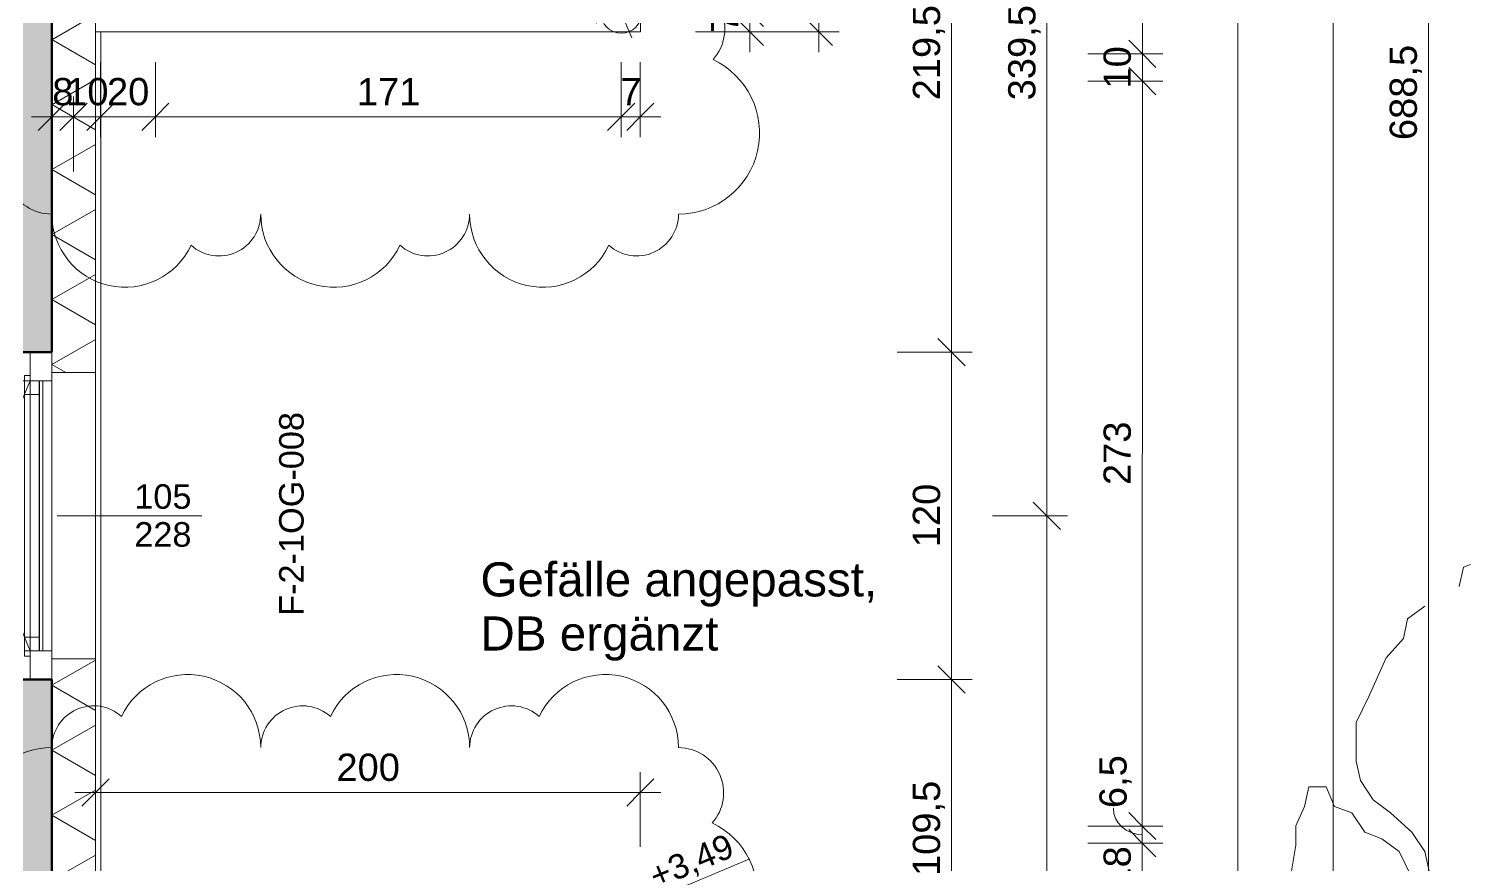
# Model space of a CAD drawing. Header units: metres. Extents: x -67.4 to -27.2, y 43.9 to 89.6.
# Drawn here: x -37.59 to -32.26, y 69.51 to 72.58 of the extents above; entities that cross this region are included whole.
import ezdxf

# ---------------------------------------------------------------- set-up
doc = ezdxf.new("R2010")
doc.units = ezdxf.units.M
doc.linetypes.add('Verdeckt', pattern=[0.003, 0.002, -0.001])
doc.linetypes.add('Verdeckt Oben', pattern=[0.00225, 0.0015, -0.00075])
for name, color, linetype, lineweight in [('A-GLAZ', 151, 'Continuous', 18), ('A-GLAZ-IDEN_', 152, 'Continuous', 9), ('A_Baeume', 92, 'Continuous', 13), ('A_Bemassung-50_', 4, 'Continuous', 9), ('A_Bemassung_', 4, 'Continuous', 9), ('A_Decken', 8, 'Continuous', 13), ('A_Fenster', 7, 'Continuous', 13), ('A_Gelaender', 7, 'Continuous', 13), ('A_Waende', 7, 'Continuous', 13), ('G-ANNO-DIMS_', 111, 'Continuous', 9), ('G-ANNO-REVC-IDEN_', 71, 'Continuous', 9), ('G-ANNO-REVC_', 71, 'Continuous', 9)]:
    doc.layers.add(name, color=color, linetype=linetype, lineweight=lineweight)
doc.styles.add('Arial_2', font='arial.ttf', dxfattribs={"height": 0.09})
doc.styles.add('Arial_3', font='arial.ttf', dxfattribs={"height": 0.125})
doc.styles.add('Arial_5', font='arial.ttf', dxfattribs={"height": 0.1})
doc.dimstyles.new('WGA-Bemaßung', dxfattribs={"dimscale": 0.3048, "dimtxt": 0.102026, "dimasz": 0.328084, "dimexe": 0.246063, "dimexo": 0.0625, "dimgap": 0.04101, "dimtad": 1, "dimdec": 1, "dimlfac": 100, "dimrnd": 0.5, "dimdsep": 46, "dimtxsty": 'Arial_5', "dimblk1": 'OBLIQUE', "dimblk2": 'OBLIQUE', "dimsah": 1, "dimcen": 0.09, "dimdle": 0.246063, "dimazin": 2, "dimtfac": 1, "dimtdec": 4, "dimtix": 1, "dimtmove": 0, "dimatfit": 3, "dimfxl": 0.656168, "dimfxlon": 1, "dimtvp": 1, "dimtolj": 1, "dimtzin": 0, "dimarcsym": 2})
doc.dimstyles.new('WGA-Bemaßung_3', dxfattribs={"dimscale": 0.3048, "dimtxt": 0.102026, "dimasz": 0.328084, "dimexe": 0.246063, "dimexo": 0.0625, "dimgap": 0.04101, "dimtad": 1, "dimdec": 1, "dimlfac": 100, "dimrnd": 0.5, "dimdsep": 46, "dimtxsty": 'Arial_5', "dimblk1": 'OBLIQUE', "dimblk2": 'OBLIQUE', "dimsah": 1, "dimcen": 0.09, "dimdle": 0.246063, "dimazin": 2, "dimtfac": 1, "dimtdec": 4, "dimtix": 1, "dimtmove": 1, "dimatfit": 3, "dimfxl": 0.656168, "dimfxlon": 1, "dimtvp": 1, "dimtolj": 1, "dimtzin": 0, "dimarcsym": 2})
doc.dimstyles.new('WGA-Bemaßung_4', dxfattribs={"dimscale": 0.3048, "dimtxt": 0.102026, "dimasz": 0.328084, "dimexe": 0.246063, "dimexo": 0.0625, "dimgap": 0.04101, "dimtad": 1, "dimdec": 1, "dimlfac": 100, "dimrnd": 0.5, "dimdsep": 46, "dimtxsty": 'Arial_5', "dimblk1": 'OBLIQUE', "dimblk2": 'OBLIQUE', "dimsah": 1, "dimcen": 0.09, "dimdle": 0.246063, "dimazin": 2, "dimtfac": 1, "dimtdec": 4, "dimtix": 1, "dimtmove": 0, "dimatfit": 3, "dimfxl": 0.656168, "dimfxlon": 1, "dimtvp": 1, "dimtolj": 1, "dimtzin": 0, "dimarcsym": 2})
doc.dimstyles.new('WGA-Bemaßung_5', dxfattribs={"dimscale": 0.3048, "dimtxt": 0.102026, "dimasz": 0.328084, "dimexe": 0.246063, "dimexo": 0.0625, "dimgap": 0.04101, "dimtad": 1, "dimdec": 1, "dimlfac": 100, "dimrnd": 0.5, "dimdsep": 46, "dimtxsty": 'Arial_5', "dimblk1": 'OBLIQUE', "dimblk2": 'OBLIQUE', "dimsah": 1, "dimcen": 0.09, "dimdle": 0.246063, "dimazin": 2, "dimtfac": 1, "dimtdec": 4, "dimtix": 1, "dimtmove": 0, "dimatfit": 3, "dimfxl": 0.656168, "dimfxlon": 1, "dimtvp": 1, "dimtolj": 1, "dimtzin": 0, "dimarcsym": 2})

# ---------------------------------------------------------------- blocks, each defined once
blk = doc.blocks.new('Typ des oberen Holms - Oberer Geländerholm_Innen_-3902973-263_PP_01OG_BT2')
at = {"layer": 'A_Gelaender', "lineweight": 5}
for p, q in [((-3.1231, 84.3397), (-4.6899, 80.5833)), ((-4.6899, 80.5833), (-6.5358, 81.3533))]:
    blk.add_line(p, q, dxfattribs=at)
blk = doc.blocks.new('Typ des oberen Holms - Oberer Geländerholm_Innen_-V18-263_PP_01OG_BT2')
at = {"layer": 'A_Gelaender', "lineweight": 5}
for p, q in [((-4.6899, 80.5833), (-3.1231, 84.3397)), ((-6.5358, 81.3533), (-4.6899, 80.5833))]:
    blk.add_line(p, q, dxfattribs=at)
blk = doc.blocks.new('Fens_1tlg_OL - DF_OL_DK_1120x2400-V24-263_PP_01OG_BT2')
at = {"layer": 'A-GLAZ'}
for p, q in [((-0.6, 0.1), (-0.495, 0.1)), ((-0.6, 0.02), (-0.6, 0.1)), ((0.525, 0.1), (-0.525, 0.1)), ((-0.495, 0.1), (-0.495, 0.02)), ((0.495, 0.1), (0.495, 0.02)), ((0.6, 0.1), (0.495, 0.1)), ((0.6, 0.02), (0.6, 0.1)), ((-0.6, 0.02), (-0.515, 0.02)), ((-0.495, 0.02), (-0.6, 0.02)), ((-0.515, 0.02), (-0.495, 0.02)), ((-0.495, 0.02), (-0.445, 0.02)), ((-0.445, 0.02), (0.445, 0.02)), ((0.445, 0.02), (0.495, 0.02)), ((0.495, 0.02), (0.515, 0.02)), ((0.495, 0.02), (0.6, 0.02)), ((0.515, 0.02), (0.6, 0.02))]:
    blk.add_line(p, q, dxfattribs=at)
at = {"layer": 'A_Fenster', "linetype": 'Verdeckt Oben', "lineweight": 5}
for p, q in [((-0.525, 0.26), (0.525, 0.26)), ((-0.525, 0.1), (0.525, 0.1)), ((-0.6, -0.1), (0.6, -0.1)), ((-0.6, -0.1), (0.6, -0.1))]:
    blk.add_line(p, q, dxfattribs=at)
at = {"layer": 'A_Fenster'}
for p, q in [((-0.5253, 0.1), (-0.6, 0.1)), ((-0.495, 0.055), (-0.495, 0.067)), ((-0.495, 0.067), (0.495, 0.067)), ((-0.495, 0.067), (0.495, 0.067)), ((-0.495, 0.055), (-0.495, 0.067)), ((-0.495, 0.02), (-0.495, 0.055)), ((-0.445, 0.055), (-0.495, 0.055)), ((0.495, 0.055), (-0.495, 0.055)), ((-0.495, 0.055), (-0.495, 0.02)), ((-0.495, 0.053), (-0.495, 0.055)), ((-0.495, 0.053), (-0.495, 0.055)), ((0.445, 0.055), (-0.445, 0.055)), ((-0.445, 0.055), (-0.445, 0)), ((0.445, 0.055), (-0.445, 0.055)), ((-0.445, 0.055), (0.445, 0.055)), ((-0.445, 0), (-0.445, 0.055)), ((0.495, 0.055), (0.445, 0.055)), ((0.445, 0.055), (0.445, 0)), ((0.445, 0.055), (0.445, 0)), ((0.495, 0.067), (0.495, 0.055)), ((0.495, 0.067), (0.495, 0.055)), ((0.495, 0.02), (0.495, 0.055)), ((0.495, 0.02), (0.495, 0.055)), ((0.495, 0.055), (0.495, 0.053)), ((0.495, 0.055), (0.495, 0.053)), ((-0.6, 0.02), (-0.515, 0.02)), ((-0.515, 0.02), (-0.495, 0.02)), ((-0.495, 0.02), (-0.515, 0.02)), ((-0.515, 0.02), (0.515, 0.02)), ((-0.515, 0), (-0.515, 0.02)), ((-0.515, 0.02), (-0.515, 0)), ((-0.445, 0.053), (-0.495, 0.053)), ((-0.445, 0.053), (-0.495, 0.053)), ((-0.495, 0.02), (-0.4455, 0)), ((-0.495, 0.02), (-0.445, 0.02)), ((-0.495, 0.02), (0.495, 0.02)), ((-0.445, 0.02), (-0.495, 0.02)), ((-0.495, 0.02), (-0.445, 0.02)), ((0.445, 0.053), (-0.445, 0.053)), ((0.445, 0.053), (-0.445, 0.053)), ((-0.445, 0.02), (0.445, 0.02)), ((0.445, 0.02), (-0.445, 0.02)), ((-0.445, 0.02), (0.445, 0.02)), ((0.495, 0.053), (0.445, 0.053)), ((0.495, 0.053), (0.445, 0.053)), ((0.445, 0.02), (0.495, 0.02)), ((0.495, 0.02), (0.445, 0.02)), ((0.445, 0.02), (0.495, 0.02)), ((0.495, 0.02), (0.515, 0.02)), ((0.515, 0.02), (0.495, 0.02)), ((0.515, 0.02), (0.6, 0.02)), ((0.515, 0), (0.515, 0.02)), ((0.515, 0), (0.515, 0.02)), ((0.515, 0), (-0.515, 0)), ((-0.515, 0), (-0.445, 0)), ((-0.4455, 0), (0, -0.18)), ((0.445, 0), (-0.445, 0)), ((0.445, 0), (-0.445, 0)), ((-0.445, 0), (0.445, 0)), ((0.445, 0), (0.515, 0))]:
    blk.add_line(p, q, dxfattribs=at)
at = {"layer": 'A_Fenster', "linetype": 'Verdeckt', "lineweight": 5}
for p, q in [((-0.495, 0.02), (-0.495, 0)), ((0.4455, 0), (0.495, 0.02)), ((-0.495, 0), (-0.495, -0.7762)), ((0, -0.18), (0.4455, 0)), ((-0.495, -0.7762), (-0.495, -0.97))]:
    blk.add_line(p, q, dxfattribs=at)
for start, end in [(358.8397, 0), (306.362, 358.8397), (270, 306.362)]:
    blk.add_arc((-0.495, 0.02), 0.99, start, end, dxfattribs=at)
blk = doc.blocks.new('Bepf_Baum - Rotahorn - 9 Meter-1598783-263_PP_01OG_BT2')
at = {"layer": 'A_Baeume'}
for p, q in [((-1.8942, 1.7331), (-1.8785, 1.8042)), ((-1.8785, 1.8042), (-1.853, 1.8138)), ((-2.0835, 1.6146), (-2.0204, 1.662)), ((-2.0993, 1.5435), (-2.0835, 1.6146)), ((-2.1624, 1.4724), (-2.0993, 1.5435)), ((-2.2255, 1.3302), (-2.1624, 1.4724)), ((-2.2728, 1.2354), (-2.2255, 1.3302)), ((-2.2728, 1.0932), (-2.2728, 1.2354)), ((-2.257, 1.0221), (-2.2728, 1.0932)), ((-2.2097, 0.951), (-2.257, 1.0221)), ((-2.462, 0.9273), (-2.4463, 0.9984)), ((-2.4463, 0.9984), (-2.3832, 0.9984)), ((-2.3832, 0.9984), (-2.3516, 0.9273)), ((-2.4936, 0.8562), (-2.462, 0.9273)), ((-2.3516, 0.9273), (-2.2885, 0.9036)), ((-2.1466, 0.9036), (-2.2097, 0.951)), ((-2.4936, 0.7851), (-2.4936, 0.8562)), ((-2.2885, 0.9036), (-2.2412, 0.8325)), ((-2.0677, 0.8325), (-2.1466, 0.9036)), ((-2.2412, 0.8325), (-2.1781, 0.8088)), ((-2.1781, 0.8088), (-2.1151, 0.7614)), ((-2.0204, 0.7614), (-2.0677, 0.8325)), ((-2.5094, 0.6903), (-2.4936, 0.7851)), ((-2.1151, 0.7614), (-2.0677, 0.6666)), ((-2.0046, 0.6903), (-2.0204, 0.7614))]:
    blk.add_line(p, q, dxfattribs=at)
blk = doc.blocks.new('BS_Fens_PP_Kämpfer - rechts-10147861-263_PP_01OG_BT2')
at = {"layer": 'A-GLAZ-IDEN_'}
blk.add_line((0, 0.00012), (0, -0.01051), dxfattribs=at)
blk = doc.blocks.new('DIMBLOCK17-263_PP_01OG_BT2')
at = {"layer": 'A_Bemassung-50_', "lineweight": 35, "transparency": 16777216}
for p, q in [((-32.4556, 75.786), (-32.5056, 75.836)), ((-32.4556, 75.786), (-32.4056, 75.736)), ((-32.4558, 68.9034), (-32.5058, 68.9534)), ((-32.4558, 68.9034), (-32.4058, 68.8534))]:
    blk.add_line(p, q, dxfattribs=at)
at = {"layer": 'A_Bemassung-50_', "transparency": 16777216}
for p, q in [((-32.4556, 75.786), (-32.5306, 75.786)), ((-32.4556, 75.786), (-32.4558, 68.9034)), ((-32.4556, 75.786), (-32.2556, 75.786)), ((-32.4558, 68.9034), (-32.5308, 68.9034)), ((-32.4558, 68.9034), (-32.2558, 68.9034))]:
    blk.add_line(p, q, dxfattribs=at)
at = {"layer": 'A_Bemassung-50_', "color": 0, "transparency": 16777216, "insert": (-32.598, 72.1713), "char_height": 0.1, "width": 0.416266, "attachment_point": 1, "rotation": 90, "line_spacing_factor": 0.941778, "style": 'Arial_5'}
blk.add_mtext('688,5', dxfattribs=at)
blk = doc.blocks.new('_Oblique')
at = {"color": 0, "linetype": 'ByBlock', "lineweight": -2}
blk.add_line((-0.5, -0.5), (0.5, 0.5), dxfattribs=at)
blk = doc.blocks.new('DIMBLOCK23-263_PP_01OG_BT2')
at = {"layer": 'A_Bemassung-50_', "transparency": 16777216}
for p, q in [((-32.8054, 83.3143), (-32.8064, 48.4989)), ((-32.8054, 83.2393), (-33.0054, 83.2393)), ((-32.8054, 83.2393), (-32.7304, 83.2392)), ((-32.8064, 48.5739), (-33.0064, 48.5739)), ((-32.8064, 48.5739), (-32.7314, 48.5739))]:
    blk.add_line(p, q, dxfattribs=at)
at = {"layer": 'A_Bemassung-50_', "lineweight": 35, "transparency": 16777216}
for p, q in [((-32.8054, 83.2393), (-32.8554, 83.2893)), ((-32.8054, 83.2393), (-32.7554, 83.1893)), ((-32.8064, 48.5739), (-32.8564, 48.6239)), ((-32.8064, 48.5739), (-32.7564, 48.5239))]:
    blk.add_line(p, q, dxfattribs=at)
at = {"layer": 'A_Bemassung-50_', "color": 0, "transparency": 16777216, "insert": (-32.9482, 65.6947), "char_height": 0.1, "width": 0.50856, "attachment_point": 1, "rotation": 90, "line_spacing_factor": 0.941778, "style": 'Arial_5'}
blk.add_mtext('3466,5', dxfattribs=at)
blk = doc.blocks.new('DIMBLOCK25-263_PP_01OG_BT2')
at = {"layer": 'A_Bemassung-50_', "transparency": 16777216}
for p, q in [((-33.1555, 78.6562), (-33.3555, 78.6562)), ((-33.1555, 78.6562), (-33.1562, 55.4683)), ((-33.1555, 78.6562), (-33.0805, 78.6562)), ((-33.1562, 55.4683), (-33.3562, 55.4683)), ((-33.1562, 55.4683), (-33.0812, 55.4683))]:
    blk.add_line(p, q, dxfattribs=at)
at = {"layer": 'A_Bemassung-50_', "lineweight": 35, "transparency": 16777216}
for p, q in [((-33.1555, 78.6562), (-33.2055, 78.7062)), ((-33.1555, 78.6562), (-33.1055, 78.6062)), ((-33.1562, 55.4683), (-33.2062, 55.5183)), ((-33.1562, 55.4683), (-33.1062, 55.4183))]:
    blk.add_line(p, q, dxfattribs=at)
at = {"layer": 'A_Bemassung-50_', "color": 0, "transparency": 16777216, "insert": (-33.2982, 66.9084), "char_height": 0.1, "width": 0.369177, "attachment_point": 1, "rotation": 90, "line_spacing_factor": 0.941778, "style": 'Arial_5'}
blk.add_mtext('2319', dxfattribs=at)
blk = doc.blocks.new('DIMBLOCK47-263_PP_01OG_BT2')
at = {"layer": 'A_Bemassung-50_', "lineweight": 35, "transparency": 16777216}
for p, q in [((-33.8558, 70.7936), (-33.9058, 70.8436)), ((-33.8558, 70.7936), (-33.8058, 70.7436)), ((-33.856, 63.911), (-33.906, 63.961)), ((-33.856, 63.911), (-33.806, 63.861))]:
    blk.add_line(p, q, dxfattribs=at)
at = {"layer": 'A_Bemassung-50_', "transparency": 16777216}
for p, q in [((-33.8558, 70.7936), (-34.0558, 70.7936)), ((-33.856, 63.911), (-33.8558, 70.7936)), ((-33.8558, 70.7936), (-33.7808, 70.7936)), ((-33.856, 63.911), (-34.056, 63.911)), ((-33.856, 63.911), (-33.781, 63.911))]:
    blk.add_line(p, q, dxfattribs=at)
at = {"layer": 'A_Bemassung-50_', "color": 0, "transparency": 16777216, "insert": (-33.9982, 67.1788), "char_height": 0.1, "width": 0.416266, "attachment_point": 1, "rotation": 90, "line_spacing_factor": 0.941778, "style": 'Arial_5'}
blk.add_mtext('688,5', dxfattribs=at)
blk = doc.blocks.new('DIMBLOCK48-263_PP_01OG_BT2')
at = {"layer": 'A_Bemassung-50_', "lineweight": 35, "transparency": 16777216}
for p, q in [((-33.8557, 74.1873), (-33.9057, 74.2373)), ((-33.8557, 74.1873), (-33.8057, 74.1373)), ((-33.8558, 70.7936), (-33.9058, 70.8436)), ((-33.8558, 70.7936), (-33.8058, 70.7436))]:
    blk.add_line(p, q, dxfattribs=at)
at = {"layer": 'A_Bemassung-50_', "transparency": 16777216}
for p, q in [((-33.8557, 74.1873), (-34.0557, 74.1873)), ((-33.8558, 70.7936), (-33.8557, 74.1873)), ((-33.8557, 74.1873), (-33.7807, 74.1873)), ((-33.8558, 70.7936), (-34.0558, 70.7936)), ((-33.8558, 70.7936), (-33.7808, 70.7936))]:
    blk.add_line(p, q, dxfattribs=at)
at = {"layer": 'A_Bemassung-50_', "color": 0, "transparency": 16777216, "insert": (-33.998, 72.317), "char_height": 0.1, "width": 0.416266, "attachment_point": 1, "rotation": 90, "line_spacing_factor": 0.941778, "style": 'Arial_5'}
blk.add_mtext('339,5', dxfattribs=at)
blk = doc.blocks.new('DIMBLOCK94-263_PP_01OG_BT2')
at = {"layer": 'A_Bemassung-50_', "transparency": 16777216}
for p, q in [((-37.3483, 69.7792), (-37.3483, 69.8542)), ((-35.3483, 69.7791), (-35.3483, 69.8541)), ((-35.2733, 69.7791), (-37.4233, 69.7792)), ((-37.3483, 69.7792), (-37.3483, 69.5792)), ((-35.3483, 69.7791), (-35.3483, 69.5791))]:
    blk.add_line(p, q, dxfattribs=at)
at = {"layer": 'A_Bemassung-50_', "lineweight": 35, "transparency": 16777216}
for p, q in [((-37.3483, 69.7792), (-37.2983, 69.8292)), ((-35.3483, 69.7791), (-35.2983, 69.8291)), ((-37.3483, 69.7792), (-37.3983, 69.7292)), ((-35.3483, 69.7791), (-35.3983, 69.7291))]:
    blk.add_line(p, q, dxfattribs=at)
at = {"layer": 'A_Bemassung-50_', "color": 0, "transparency": 16777216, "insert": (-36.4637, 69.9215), "char_height": 0.1, "width": 0.276883, "attachment_point": 1, "rotation": 359.9983, "line_spacing_factor": 0.941778, "style": 'Arial_5'}
blk.add_mtext('200', dxfattribs=at)
blk = doc.blocks.new('DIMBLOCK96-263_PP_01OG_BT2')
at = {"layer": 'A_Bemassung-50_', "lineweight": 35, "transparency": 16777216}
for p, q in [((-34.6928, 76.6384), (-34.7428, 76.6884)), ((-34.6928, 76.6384), (-34.6428, 76.5884)), ((-34.6929, 72.5684), (-34.7429, 72.6184)), ((-34.6929, 72.5684), (-34.6429, 72.5184))]:
    blk.add_line(p, q, dxfattribs=at)
at = {"layer": 'A_Bemassung-50_', "transparency": 16777216}
for p, q in [((-34.6929, 72.4934), (-34.6928, 76.7134)), ((-34.6928, 76.6384), (-34.8928, 76.6384)), ((-34.6928, 76.6384), (-34.6178, 76.6384)), ((-34.6929, 72.5684), (-34.8929, 72.5684)), ((-34.6929, 72.5684), (-34.6179, 72.5684))]:
    blk.add_line(p, q, dxfattribs=at)
at = {"layer": 'A_Bemassung-50_', "color": 0, "transparency": 16777216, "insert": (-34.8352, 74.488), "char_height": 0.1, "width": 0.276883, "attachment_point": 1, "rotation": 90, "line_spacing_factor": 0.941778, "style": 'Arial_5'}
blk.add_mtext('407', dxfattribs=at)
blk = doc.blocks.new('DIMBLOCK298-263_PP_01OG_BT2')
at = {"layer": 'A_Bemassung-50_', "lineweight": 35, "transparency": 16777216}
for p, q in [((-33.5058, 69.5936), (-33.5558, 69.6436)), ((-33.5058, 69.5936), (-33.4558, 69.5436)), ((-33.5058, 69.4136), (-33.5558, 69.4636)), ((-33.5058, 69.4136), (-33.4558, 69.3636))]:
    blk.add_line(p, q, dxfattribs=at)
at = {"layer": 'A_Bemassung-50_', "transparency": 16777216}
for p, q in [((-33.5058, 69.5936), (-33.7058, 69.5936)), ((-33.5058, 69.4136), (-33.5058, 69.5936)), ((-33.5058, 69.5936), (-33.4308, 69.5936)), ((-33.5058, 69.4136), (-33.7058, 69.4136)), ((-33.5058, 69.4136), (-33.4308, 69.4136))]:
    blk.add_line(p, q, dxfattribs=at)
at = {"layer": 'A_Bemassung-50_', "color": 0, "transparency": 16777216, "insert": (-33.6481, 69.4266), "char_height": 0.1, "width": 0.184588, "attachment_point": 1, "rotation": 90, "line_spacing_factor": 0.941778, "style": 'Arial_5'}
blk.add_mtext('18', dxfattribs=at)
blk = doc.blocks.new('DIMBLOCK299-263_PP_01OG_BT2')
at = {"layer": 'A_Bemassung-50_', "lineweight": 35, "transparency": 16777216}
for p, q in [((-33.5058, 69.6561), (-33.5558, 69.7061)), ((-33.5058, 69.5936), (-33.5558, 69.6436)), ((-33.5058, 69.6561), (-33.4558, 69.6061)), ((-33.5058, 69.5936), (-33.4558, 69.5436))]:
    blk.add_line(p, q, dxfattribs=at)
at = {"layer": 'A_Bemassung-50_', "transparency": 16777216}
for p, q in [((-33.5058, 69.6561), (-33.7058, 69.6561)), ((-33.5058, 69.5936), (-33.5058, 69.6561)), ((-33.5058, 69.6561), (-33.4308, 69.6561)), ((-33.5058, 69.5936), (-33.7058, 69.5936)), ((-33.5058, 69.5936), (-33.4308, 69.5936))]:
    blk.add_line(p, q, dxfattribs=at)
blk.add_ellipse((-33.5058, 69.7216), major_axis=(-0.1062, 0), ratio=0.912097, start_param=0, end_param=1.570796, dxfattribs=at)
at = {"layer": 'A_Bemassung-50_', "color": 0, "transparency": 16777216, "insert": (-33.6633, 69.7216), "char_height": 0.1, "width": 0.231677, "attachment_point": 1, "rotation": 90, "line_spacing_factor": 0.941778, "style": 'Arial_5'}
blk.add_mtext('6,5', dxfattribs=at)
blk = doc.blocks.new('DIMBLOCK300-263_PP_01OG_BT2')
at = {"layer": 'A_Bemassung-50_', "lineweight": 35, "transparency": 16777216}
for p, q in [((-33.5057, 72.3873), (-33.5557, 72.4373)), ((-33.5057, 72.3873), (-33.4557, 72.3373)), ((-33.5058, 69.6561), (-33.5558, 69.7061)), ((-33.5058, 69.6561), (-33.4558, 69.6061))]:
    blk.add_line(p, q, dxfattribs=at)
at = {"layer": 'A_Bemassung-50_', "transparency": 16777216}
for p, q in [((-33.5057, 72.3873), (-33.7057, 72.3873)), ((-33.5058, 69.6561), (-33.5057, 72.3873)), ((-33.5057, 72.3873), (-33.4307, 72.3873)), ((-33.5058, 69.6561), (-33.7058, 69.6561)), ((-33.5058, 69.6561), (-33.4308, 69.6561))]:
    blk.add_line(p, q, dxfattribs=at)
at = {"layer": 'A_Bemassung-50_', "color": 0, "transparency": 16777216, "insert": (-33.6481, 70.9063), "char_height": 0.1, "width": 0.276883, "attachment_point": 1, "rotation": 90, "line_spacing_factor": 0.941778, "style": 'Arial_5'}
blk.add_mtext('273', dxfattribs=at)
blk = doc.blocks.new('DIMBLOCK301-263_PP_01OG_BT2')
at = {"layer": 'A_Bemassung-50_', "lineweight": 35, "transparency": 16777216}
for p, q in [((-33.5057, 72.4873), (-33.5557, 72.5373)), ((-33.5057, 72.4873), (-33.4557, 72.4373)), ((-33.5057, 72.3873), (-33.5557, 72.4373)), ((-33.5057, 72.3873), (-33.4557, 72.3373))]:
    blk.add_line(p, q, dxfattribs=at)
at = {"layer": 'A_Bemassung-50_', "transparency": 16777216}
for p, q in [((-33.5057, 72.4873), (-33.7057, 72.4873)), ((-33.5057, 72.3873), (-33.5057, 72.4873)), ((-33.5057, 72.4873), (-33.4307, 72.4873)), ((-33.5057, 72.3873), (-33.7057, 72.3873)), ((-33.5057, 72.3873), (-33.4307, 72.3873))]:
    blk.add_line(p, q, dxfattribs=at)
at = {"layer": 'A_Bemassung-50_', "color": 0, "transparency": 16777216, "insert": (-33.648, 72.3604), "char_height": 0.1, "width": 0.184588, "attachment_point": 1, "rotation": 90, "line_spacing_factor": 0.941778, "style": 'Arial_5'}
blk.add_mtext('10', dxfattribs=at)
blk = doc.blocks.new('DIMBLOCK302-263_PP_01OG_BT2')
at = {"layer": 'A_Bemassung-50_', "lineweight": 35, "transparency": 16777216}
for p, q in [((-33.5056, 75.0623), (-33.5556, 75.1123)), ((-33.5056, 75.0623), (-33.4556, 75.0123)), ((-33.5057, 72.4873), (-33.5557, 72.5373)), ((-33.5057, 72.4873), (-33.4557, 72.4373))]:
    blk.add_line(p, q, dxfattribs=at)
at = {"layer": 'A_Bemassung-50_', "transparency": 16777216}
for p, q in [((-33.5056, 75.0623), (-33.7056, 75.0623)), ((-33.5057, 72.4873), (-33.5056, 75.0623)), ((-33.5056, 75.0623), (-33.4306, 75.0623)), ((-33.5057, 72.4873), (-33.7057, 72.4873)), ((-33.5057, 72.4873), (-33.4307, 72.4873))]:
    blk.add_line(p, q, dxfattribs=at)
at = {"layer": 'A_Bemassung-50_', "color": 0, "transparency": 16777216, "insert": (-33.648, 73.6014), "char_height": 0.1, "width": 0.416266, "attachment_point": 1, "rotation": 90, "line_spacing_factor": 0.941778, "style": 'Arial_5'}
blk.add_mtext('257,5', dxfattribs=at)
blk = doc.blocks.new('DIMBLOCK635-263_PP_01OG_BT2')
at = {"layer": 'A_Bemassung-50_', "transparency": 16777216}
for p, q in [((-34.2057, 73.5873), (-34.4057, 73.5873)), ((-34.2057, 73.5873), (-34.2057, 71.3936)), ((-34.2057, 73.5873), (-34.1307, 73.5873)), ((-34.2057, 71.3936), (-34.4057, 71.3936)), ((-34.2057, 71.3936), (-34.1307, 71.3936))]:
    blk.add_line(p, q, dxfattribs=at)
at = {"layer": 'A_Bemassung-50_', "lineweight": 35, "transparency": 16777216}
for p, q in [((-34.2057, 73.5873), (-34.2557, 73.6373)), ((-34.2057, 73.5873), (-34.1557, 73.5373)), ((-34.2057, 71.3936), (-34.2557, 71.4436)), ((-34.2057, 71.3936), (-34.1557, 71.3436))]:
    blk.add_line(p, q, dxfattribs=at)
at = {"layer": 'A_Bemassung-50_', "color": 0, "transparency": 16777216, "insert": (-34.348, 72.317), "char_height": 0.1, "width": 0.416266, "attachment_point": 1, "rotation": 90, "line_spacing_factor": 0.941778, "style": 'Arial_5'}
blk.add_mtext('219,5', dxfattribs=at)
blk = doc.blocks.new('DIMBLOCK636-263_PP_01OG_BT2')
at = {"layer": 'A_Bemassung-50_', "lineweight": 35, "transparency": 16777216}
for p, q in [((-34.2057, 71.3936), (-34.2557, 71.4436)), ((-34.2057, 71.3936), (-34.1557, 71.3436)), ((-34.2058, 70.1936), (-34.2558, 70.2436)), ((-34.2058, 70.1936), (-34.1558, 70.1436))]:
    blk.add_line(p, q, dxfattribs=at)
at = {"layer": 'A_Bemassung-50_', "transparency": 16777216}
for p, q in [((-34.2057, 71.3936), (-34.4057, 71.3936)), ((-34.2057, 71.3936), (-34.2058, 70.1936)), ((-34.2057, 71.3936), (-34.1307, 71.3936)), ((-34.2058, 70.1936), (-34.4058, 70.1936)), ((-34.2058, 70.1936), (-34.1308, 70.1936))]:
    blk.add_line(p, q, dxfattribs=at)
at = {"layer": 'A_Bemassung-50_', "color": 0, "transparency": 16777216, "insert": (-34.3481, 70.6782), "char_height": 0.1, "width": 0.276883, "attachment_point": 1, "rotation": 90, "line_spacing_factor": 0.941778, "style": 'Arial_5'}
blk.add_mtext('120', dxfattribs=at)
blk = doc.blocks.new('DIMBLOCK637-263_PP_01OG_BT2')
at = {"layer": 'A_Bemassung-50_', "lineweight": 35, "transparency": 16777216}
for p, q in [((-34.2058, 70.1936), (-34.2558, 70.2436)), ((-34.2058, 70.1936), (-34.1558, 70.1436)), ((-34.2058, 69.0986), (-34.2558, 69.1486)), ((-34.2058, 69.0986), (-34.1558, 69.0486))]:
    blk.add_line(p, q, dxfattribs=at)
at = {"layer": 'A_Bemassung-50_', "transparency": 16777216}
for p, q in [((-34.2058, 70.1936), (-34.4058, 70.1936)), ((-34.2058, 70.1936), (-34.2058, 69.0986)), ((-34.2058, 70.1936), (-34.1308, 70.1936)), ((-34.2058, 69.0986), (-34.4058, 69.0986)), ((-34.2058, 69.0986), (-34.1308, 69.0986))]:
    blk.add_line(p, q, dxfattribs=at)
at = {"layer": 'A_Bemassung-50_', "color": 0, "transparency": 16777216, "insert": (-34.3481, 69.4726), "char_height": 0.1, "width": 0.416266, "attachment_point": 1, "rotation": 90, "line_spacing_factor": 0.941778, "style": 'Arial_5'}
blk.add_mtext('109,5', dxfattribs=at)
blk = doc.blocks.new('DIMBLOCK717-263_PP_01OG_BT2')
at = {"layer": 'A_Bemassung-50_', "lineweight": 35, "transparency": 16777216}
for p, q in [((-34.946, 72.6384), (-34.996, 72.6884)), ((-34.946, 72.6384), (-34.896, 72.5884)), ((-34.946, 72.5684), (-34.996, 72.6184)), ((-34.946, 72.5684), (-34.896, 72.5184))]:
    blk.add_line(p, q, dxfattribs=at)
at = {"layer": 'A_Bemassung-50_', "transparency": 16777216}
for p, q in [((-34.946, 72.6384), (-35.146, 72.6384)), ((-34.946, 72.4934), (-34.946, 72.6384)), ((-34.946, 72.6384), (-34.871, 72.6384)), ((-34.946, 72.5684), (-35.146, 72.5684)), ((-34.946, 72.5684), (-34.871, 72.5684))]:
    blk.add_line(p, q, dxfattribs=at)
at = {"layer": 'A_Bemassung-50_', "color": 0, "transparency": 16777216, "insert": (-35.0883, 72.5649), "char_height": 0.1, "width": 0.092294, "attachment_point": 1, "rotation": 90, "line_spacing_factor": 0.941778, "style": 'Arial_5'}
blk.add_mtext('7', dxfattribs=at)
blk = doc.blocks.new('DIMBLOCK722-263_PP_01OG_BT2')
at = {"layer": 'A_Bemassung-50_', "transparency": 16777216}
for p, q in [((-35.4183, 72.2567), (-35.4183, 72.4567)), ((-35.3483, 72.2567), (-35.3483, 72.4567)), ((-35.2733, 72.2567), (-35.4183, 72.2567)), ((-35.4183, 72.2567), (-35.4183, 72.1817)), ((-35.3483, 72.2567), (-35.3483, 72.1817))]:
    blk.add_line(p, q, dxfattribs=at)
at = {"layer": 'A_Bemassung-50_', "lineweight": 35, "transparency": 16777216}
for p, q in [((-35.4183, 72.2567), (-35.3683, 72.3067)), ((-35.3483, 72.2567), (-35.2983, 72.3067)), ((-35.4183, 72.2567), (-35.4683, 72.2067)), ((-35.3483, 72.2567), (-35.3983, 72.2067))]:
    blk.add_line(p, q, dxfattribs=at)
at = {"layer": 'A_Bemassung-50_', "color": 0, "transparency": 16777216, "insert": (-35.4217, 72.399), "char_height": 0.1, "width": 0.092294, "attachment_point": 1, "rotation": 359.9983, "line_spacing_factor": 0.941778, "style": 'Arial_5'}
blk.add_mtext('7', dxfattribs=at)
blk = doc.blocks.new('DIMBLOCK723-263_PP_01OG_BT2')
at = {"layer": 'A_Bemassung-50_', "transparency": 16777216}
for p, q in [((-37.1283, 72.2567), (-37.1283, 72.4567)), ((-35.4183, 72.2567), (-35.4183, 72.4567)), ((-35.4183, 72.2567), (-37.1283, 72.2567)), ((-37.1283, 72.2567), (-37.1283, 72.1817)), ((-35.4183, 72.2567), (-35.4183, 72.1817))]:
    blk.add_line(p, q, dxfattribs=at)
at = {"layer": 'A_Bemassung-50_', "lineweight": 35, "transparency": 16777216}
for p, q in [((-37.1283, 72.2567), (-37.0783, 72.3067)), ((-35.4183, 72.2567), (-35.3683, 72.3067)), ((-37.1283, 72.2567), (-37.1783, 72.2067)), ((-35.4183, 72.2567), (-35.4683, 72.2067))]:
    blk.add_line(p, q, dxfattribs=at)
at = {"layer": 'A_Bemassung-50_', "color": 0, "transparency": 16777216, "insert": (-36.3886, 72.399), "char_height": 0.1, "width": 0.276883, "attachment_point": 1, "rotation": 359.9983, "line_spacing_factor": 0.941778, "style": 'Arial_5'}
blk.add_mtext('171', dxfattribs=at)
blk = doc.blocks.new('DIMBLOCK724-263_PP_01OG_BT2')
at = {"layer": 'A_Bemassung-50_', "transparency": 16777216}
for p, q in [((-37.3293, 72.2567), (-37.3293, 72.4567)), ((-37.1283, 72.2567), (-37.1283, 72.4567)), ((-37.1283, 72.2567), (-37.3293, 72.2567)), ((-37.3293, 72.2567), (-37.3293, 72.1817)), ((-37.1283, 72.2567), (-37.1283, 72.1817))]:
    blk.add_line(p, q, dxfattribs=at)
at = {"layer": 'A_Bemassung-50_', "lineweight": 35, "transparency": 16777216}
for p, q in [((-37.3293, 72.2567), (-37.2793, 72.3067)), ((-37.1283, 72.2567), (-37.0783, 72.3067)), ((-37.3293, 72.2567), (-37.3793, 72.2067)), ((-37.1283, 72.2567), (-37.1783, 72.2067))]:
    blk.add_line(p, q, dxfattribs=at)
at = {"layer": 'A_Bemassung-50_', "color": 0, "transparency": 16777216, "insert": (-37.3057, 72.399), "char_height": 0.1, "width": 0.184588, "attachment_point": 1, "rotation": 359.9983, "line_spacing_factor": 0.941778, "style": 'Arial_5'}
blk.add_mtext('20', dxfattribs=at)
blk = doc.blocks.new('DIMBLOCK725-263_PP_01OG_BT2')
at = {"layer": 'A_Bemassung-50_', "transparency": 16777216}
for p, q in [((-37.3293, 72.2567), (-37.3293, 72.4567)), ((-37.4283, 72.2567), (-37.4283, 72.3317)), ((-37.3293, 72.2567), (-37.4283, 72.2567)), ((-37.4283, 72.2567), (-37.4283, 72.0567)), ((-37.3293, 72.2567), (-37.3293, 72.1817))]:
    blk.add_line(p, q, dxfattribs=at)
at = {"layer": 'A_Bemassung-50_', "lineweight": 35, "transparency": 16777216}
for p, q in [((-37.4283, 72.2567), (-37.3783, 72.3067)), ((-37.3293, 72.2567), (-37.2793, 72.3067)), ((-37.4283, 72.2567), (-37.4783, 72.2067)), ((-37.3293, 72.2567), (-37.3793, 72.2067))]:
    blk.add_line(p, q, dxfattribs=at)
at = {"layer": 'A_Bemassung-50_', "color": 0, "transparency": 16777216, "insert": (-37.4557, 72.3991), "char_height": 0.1, "width": 0.184588, "attachment_point": 1, "rotation": 359.9983, "line_spacing_factor": 0.941778, "style": 'Arial_5'}
blk.add_mtext('10', dxfattribs=at)
blk = doc.blocks.new('DIMBLOCK726-263_PP_01OG_BT2')
at = {"layer": 'A_Bemassung-50_', "transparency": 16777216}
for p, q in [((-37.5083, 72.2567), (-37.5083, 72.3317)), ((-37.4283, 72.2567), (-37.4283, 72.3317)), ((-37.4283, 72.2567), (-37.5833, 72.2567)), ((-37.5083, 72.2567), (-37.5083, 72.0567)), ((-37.4283, 72.2567), (-37.4283, 72.0567))]:
    blk.add_line(p, q, dxfattribs=at)
at = {"layer": 'A_Bemassung-50_', "lineweight": 35, "transparency": 16777216}
for p, q in [((-37.5083, 72.2567), (-37.4583, 72.3067)), ((-37.4283, 72.2567), (-37.3783, 72.3067)), ((-37.5083, 72.2567), (-37.5583, 72.2067)), ((-37.4283, 72.2567), (-37.4783, 72.2067))]:
    blk.add_line(p, q, dxfattribs=at)
at = {"layer": 'A_Bemassung-50_', "color": 0, "transparency": 16777216, "insert": (-37.5067, 72.3991), "char_height": 0.1, "width": 0.092294, "attachment_point": 1, "rotation": 359.9983, "line_spacing_factor": 0.941778, "style": 'Arial_5'}
blk.add_mtext('8', dxfattribs=at)
blk = doc.blocks.new('Family - ___-11910954-263_PP_01OG_BT2')
at = {"layer": 'G-ANNO-REVC_'}
for centre, radius, start, end in [((-6.728, 81.3077), 0.2975, 67.36, 222.1512), ((-6.8752, 80.9547), 0.17, 115.5497, 247.36), ((-6.693, 80.6945), 0.2683, 157.36, 312.1512), ((-4.5561, 80.54), 0.17, 295.5497, 67.36), ((-6.3746, 80.5617), 0.1533, 205.5497, 337.36), ((-5.9854, 80.3994), 0.2683, 157.36, 312.1512), ((-4.7034, 80.187), 0.2975, 247.36, 42.1512), ((-5.667, 80.2666), 0.1533, 205.5497, 337.36), ((-5.2778, 80.1043), 0.2683, 157.36, 312.1512), ((-4.9594, 79.9715), 0.1533, 205.5497, 337.36)]:
    blk.add_arc(centre, radius, start, end, dxfattribs=at)
blk = doc.blocks.new('Family - ___-11910983-263_PP_01OG_BT2')
at = {"layer": 'G-ANNO-REVC_'}
for centre, radius, start, end in [((-7.5523, 78.9331), 0.1533, 25.5497, 157.36), ((-7.2339, 78.8003), 0.2683, 337.36, 132.1512), ((-7.8054, 78.7244), 0.29, 67.36, 222.1512), ((-6.8447, 78.6379), 0.1533, 25.5497, 157.36), ((-6.5263, 78.5051), 0.2683, 337.36, 132.1512), ((-6.1371, 78.3428), 0.1533, 25.5497, 157.36), ((-5.8187, 78.21), 0.2683, 337.36, 132.1512), ((-5.6348, 77.9538), 0.1657, 295.5497, 67.36), ((-5.7784, 77.6096), 0.29, 247.36, 42.1512)]:
    blk.add_arc(centre, radius, start, end, dxfattribs=at)
blk = doc.blocks.new('Höhenkoten - 018-55644-263_PP_01OG_BT2')
at = {"layer": 'G-ANNO-DIMS_'}
for p, q in [((0, 0), (0, 0.002)), ((-0.002, 0), (0.01024, 0)), ((0, 0), (0, -0.002))]:
    blk.add_line(p, q, dxfattribs=at)
blk.add_circle((0, 0), 0.0015, dxfattribs=at)

msp = doc.modelspace()

# ---------------------------------------------------------------- hatches: boundary and pattern name
at = {"layer": 'A_Waende', "lineweight": 5}
h = msp.add_hatch(dxfattribs=at)
h.set_pattern_fill('FP_4', color=250, style=0, pattern_type=2)
h.set_pattern_definition([(45, (0, 0), (-0.08980256, 0.08980256), []), (45, (0.0898, 0), (-0.08980256, 0.08980256), [0.0635, -0.03175])])
h.paths.add_polyline_path([(-37.5088, 55.6285), (-37.5088, 55.6285), (-37.5088, 56.4285), (-37.7087, 56.4285), (-37.7087, 55.6285), (-37.5089, 55.6285)])
h.paths.add_polyline_path([(-37.5087, 57.6285), (-37.5086, 60.0586), (-37.7086, 60.0586), (-37.7086, 57.6285)])
h.paths.add_polyline_path([(-37.5086, 60.1936), (-37.5087, 60.4461), (-37.7086, 60.4461), (-37.7086, 60.1936), (-37.5555, 60.1936)])
h.paths.add_polyline_path([(-37.6086, 60.1261), (-37.7086, 60.1936), (-37.7086, 60.0586)])
h.paths.add_polyline_path([(-37.5086, 60.0586), (-37.5086, 60.1936), (-37.6086, 60.1261), (-37.5725, 60.1017)])
h.paths.add_polyline_path([(-37.5086, 62.2161), (-37.5086, 63.3111), (-37.7085, 63.3111), (-37.7085, 62.2161), (-37.5086, 62.2161)])
h.paths.add_polyline_path([(-37.5086, 62.2161), (-37.5086, 62.2161), (-37.526, 62.2635)])
h.paths.add_polyline_path([(-37.5085, 64.5111), (-37.5084, 66.9436), (-37.7084, 66.9436), (-37.7084, 64.5111)])
h.paths.add_polyline_path([(-37.5084, 67.0786), (-37.6084, 67.0111), (-37.7084, 67.0786), (-37.5548, 67.0786)])
h.paths.add_polyline_path([(-37.5084, 66.9436), (-37.5085, 67.3287), (-37.7084, 67.3287), (-37.7084, 66.9436), (-37.6084, 67.0111), (-37.5719, 66.9864)])
h.paths.add_polyline_path([(-37.5084, 69.0987), (-37.5084, 69.0987), (-37.5084, 70.1937), (-37.7083, 70.1937), (-37.7083, 69.0987), (-37.6084, 69.0987)])
h.paths.add_polyline_path([(-37.5084, 69.0987), (-37.5084, 69.0987), (-37.6084, 69.3712)])
h.paths.add_polyline_path([(-37.5083, 71.3937), (-37.5083, 73.5874), (-37.7082, 73.5874), (-37.7083, 71.3937)])
h.paths.add_polyline_path([(-37.5082, 74.7874), (-37.5082, 75.4124), (-37.7082, 75.4124), (-37.7082, 74.7874), (-37.6082, 74.7874)])
h.paths.add_polyline_path([(-37.5081, 76.6124), (-37.5081, 76.8649), (-37.7081, 76.8649), (-37.7081, 76.6124), (-37.6709, 76.6124)])
h.paths.add_polyline_path([(-37.5081, 76.9999), (-37.5081, 78.4963), (-37.7081, 78.4963), (-37.7081, 76.9999), (-37.5541, 76.9999)])
h.paths.add_polyline_path([(-37.6081, 76.9324), (-37.7081, 76.9999), (-37.7081, 76.865), (-37.6465, 76.9065)])
h.paths.add_polyline_path([(-37.5081, 76.8649), (-37.5081, 76.9999), (-37.6081, 76.9324), (-37.5407, 76.8869)])
h = msp.add_hatch(dxfattribs=at)
h.set_pattern_fill('FP_143', color=250, angle=-157.36, style=0, pattern_type=2)
h.set_pattern_definition([(269.998, (-37.50812, 73.01613), (0.20637, -7e-06), []), (329.998, (-37.50812, 73.01613), (0.10319, 0.178718), []), (29.998, (-37.50812, 73.01613), (-0.103184, 0.178734), [])])
h.paths.add_polyline_path([(-37.3483, 71.319), (-37.3482, 73.6624), (-37.5082, 73.6624), (-37.5081, 71.319)])
h = msp.add_hatch(dxfattribs=at)
h.set_pattern_fill('FP_142', color=250, angle=-157.36, style=0, pattern_type=2)
h.set_pattern_definition([(269.998, (-37.50828, 70.1719), (0.20637, -7e-06), []), (329.998, (-37.50828, 70.1719), (0.10319, 0.178718), []), (29.998, (-37.50828, 70.1719), (-0.10318, 0.178725), [])])
h.paths.add_polyline_path([(-37.3484, 69.024), (-37.3483, 70.2687), (-37.5083, 70.2687), (-37.5081, 69.024), (-37.3484, 69.024)])
h.paths.add_polyline_path([(-37.3483, 71.3187), (-37.3483, 71.319), (-37.5081, 71.3187)])

# ---------------------------------------------------------------- linework, layer by layer
at = {"layer": 'A_Decken'}
msp.add_line((-37.5083, 71.3937), (-37.5083, 71.319), dxfattribs=at)
at = {"layer": 'A_Waende', "color": 250, "lineweight": 5}
for p, q in [((-37.3483, 71.3187), (-37.3482, 73.6624)), ((-37.5083, 71.319), (-37.5083, 71.3187)), ((-37.5083, 71.3187), (-37.3483, 71.3187)), ((-37.5083, 70.2687), (-37.5084, 69.0237)), ((-37.3483, 70.2687), (-37.5083, 70.2687)), ((-37.3484, 69.0237), (-37.3483, 70.2687))]:
    msp.add_line(p, q, dxfattribs=at)
at = {"layer": 'A_Waende', "color": 10, "lineweight": 50}
for p, q in [((-37.5083, 71.3937), (-37.5082, 73.5874)), ((-37.7083, 71.3937), (-37.5083, 71.3937)), ((-37.5083, 70.1937), (-37.7083, 70.1937)), ((-37.5084, 69.0987), (-37.5083, 70.1937))]:
    msp.add_line(p, q, dxfattribs=at)
at = {"layer": 'A_Waende'}
for p, q in [((-37.3479, 69.4084), (-37.3479, 72.5684)), ((-37.3279, 72.5684), (-37.3279, 69.4084)), ((-37.5083, 70.2687), (-37.5083, 71.3187)), ((-37.3483, 71.3187), (-37.3483, 70.2687))]:
    msp.add_line(p, q, dxfattribs=at)

# ---------------------------------------------------------------- block references
at = {"layer": 'A-GLAZ', "rotation": 269.998275878465}
msp.add_blockref('Fens_1tlg_OL - DF_OL_DK_1120x2400-V24-263_PP_01OG_BT2', (-37.6083, 70.7937), dxfattribs=at)
at = {"layer": 'A-GLAZ-IDEN_', "xscale": 49.99999999999998, "yscale": 49.99999999999998, "zscale": 49.99999999999998, "rotation": 89.99827587846501}
msp.add_blockref('BS_Fens_PP_Kämpfer - rechts-10147861-263_PP_01OG_BT2', (-37.4831, 70.7937), dxfattribs=at)
at = {"layer": 'A_Baeume', "rotation": 359.9982758785824}
msp.add_blockref('Bepf_Baum - Rotahorn - 9 Meter-1598783-263_PP_01OG_BT2', (-30.4484, 68.8007), dxfattribs=at)
at = {"layer": 'A_Gelaender', "lineweight": 5, "rotation": 22.64000000000043}
for name in ['Typ des oberen Holms - Oberer Geländerholm_Innen_-3902973-263_PP_01OG_BT2', 'Typ des oberen Holms - Oberer Geländerholm_Innen_-V18-263_PP_01OG_BT2']:
    msp.add_blockref(name, (0, 0), dxfattribs=at)
at = {"layer": 'G-ANNO-DIMS_', "xscale": 49.99999999999998, "yscale": 49.99999999999998, "zscale": 49.99999999999998, "rotation": 22.64000000000044}
for p in [(-35.4182, 72.6384), (-35.4183, 69.3384)]:
    msp.add_blockref('Höhenkoten - 018-55644-263_PP_01OG_BT2', p, dxfattribs=at)
at = {"layer": 'G-ANNO-REVC_', "rotation": 22.64000000000043}
for name in ['Family - ___-11910954-263_PP_01OG_BT2', 'Family - ___-11910983-263_PP_01OG_BT2']:
    msp.add_blockref(name, (0, 0), dxfattribs=at)

# ---------------------------------------------------------------- texts
at = {"layer": 'A-GLAZ-IDEN_', "char_height": 0.09, "attachment_point": 1, "style": 'Arial_2'}
for s, insert, width, rotation in [('F-2-1OG-008', (-36.674, 70.4267), 0.889873, 90), ('105', (-37.2055, 70.9093), 0.252532, 359.9983), ('228', (-37.2055, 70.7704), 0.252532, 359.9983)]:
    msp.add_mtext(s, dxfattribs=dict(at, insert=insert, width=width, rotation=rotation))
at = {"layer": 'G-ANNO-DIMS_', "insert": (-35.325, 69.5085), "char_height": 0.09, "width": 0.380128, "attachment_point": 1, "rotation": 22.64, "line_spacing_factor": 0.941778, "style": 'Arial_2'}
msp.add_mtext('+3,49', dxfattribs=at)
at = {"layer": 'G-ANNO-REVC-IDEN_', "char_height": 0.125, "attachment_point": 1, "style": 'Arial_3'}
for s, insert, width in [('Gefälle angepasst,', (-35.935, 70.623), 1.755696), ('DB ergänzt', (-35.935, 70.4246), 1.054219)]:
    msp.add_mtext(s, dxfattribs=dict(at, insert=insert, width=width))

# ---------------------------------------------------------------- dimensions: what is measured, and where the dimension line sits
at = {"layer": 'A_Bemassung_'}
for base, p1, p2, angle, dimstyle, override, picture, middle in [((-32.8064, 48.5739), (-33.0054, 83.2393), (-33.0064, 48.5739), 89.9983, 'WGA-Bemaßung', {"dimpost": '<>', "dimfxl": 34.665387}, 'DIMBLOCK23-263_PP_01OG_BT2', (-32.8695, 65.9066)), ((-33.1562, 55.4683), (-33.3555, 78.6562), (-33.3562, 55.4683), 89.9983, 'WGA-Bemaßung', {"dimpost": '<>', "dimfxl": 23.187835}, 'DIMBLOCK25-263_PP_01OG_BT2', (-33.2195, 67.0622)), ((-34.6928, 76.6384), (-34.8929, 72.5684), (-34.8928, 76.6384), 89.9983, 'WGA-Bemaßung', {"dimpost": '<>', "dimfxl": 4.07}, 'DIMBLOCK96-263_PP_01OG_BT2', (-34.7564, 74.6034)), ((-32.4558, 68.9034), (-32.2556, 75.786), (-32.2558, 68.9034), 89.9983, 'WGA-Bemaßung', {"dimpost": '<>', "dimfxl": 6.882612}, 'DIMBLOCK17-263_PP_01OG_BT2', (-32.5193, 72.3447)), ((-33.5056, 75.0623), (-33.7057, 72.4873), (-33.7056, 75.0623), 89.9983, 'WGA-Bemaßung', {"dimpost": '<>', "dimfxl": 2.575}, 'DIMBLOCK302-263_PP_01OG_BT2', (-33.5692, 73.7748)), ((-33.8557, 74.1873), (-34.0558, 70.7936), (-34.0557, 74.1873), 89.9983, 'WGA-Bemaßung', {"dimpost": '<>', "dimfxl": 3.39375}, 'DIMBLOCK48-263_PP_01OG_BT2', (-33.9193, 72.4904)), ((-34.2057, 71.3936), (-34.4057, 73.5873), (-34.4057, 71.3936), 89.9983, 'WGA-Bemaßung_4', {"dimpost": '<>', "dimfxl": 2.19375}, 'DIMBLOCK635-263_PP_01OG_BT2', (-34.2693, 72.4905)), ((-34.946, 72.6384), (-35.146, 72.5684), (-35.146, 72.6384), 89.9983, 'WGA-Bemaßung_5', {"dimpost": '<>', "dimfxl": 0.07}, 'DIMBLOCK717-263_PP_01OG_BT2', (-35.0085, 72.6034)), ((-33.5057, 72.4873), (-33.7057, 72.3873), (-33.7057, 72.4873), 89.9983, 'WGA-Bemaßung', {"dimpost": '<>', "dimfxl": 0.1}, 'DIMBLOCK301-263_PP_01OG_BT2', (-33.5693, 72.4373)), ((-37.4283, 72.2567), (-37.3293, 72.4567), (-37.4283, 72.0567), 359.9983, 'WGA-Bemaßung_5', {"dimpost": '<>', "dimfxl": 0.412061}, 'DIMBLOCK725-263_PP_01OG_BT2', (-37.3788, 72.3203)), ((-37.3293, 72.2567), (-37.1283, 72.4567), (-37.3293, 72.4567), 359.9983, 'WGA-Bemaßung_5', {"dimpost": '<>', "dimfxl": 0.201026}, 'DIMBLOCK724-263_PP_01OG_BT2', (-37.2288, 72.3203)), ((-37.1283, 72.2567), (-35.4183, 72.4567), (-37.1283, 72.4567), 359.9983, 'WGA-Bemaßung_5', {"dimpost": '<>', "dimfxl": 1.710009}, 'DIMBLOCK723-263_PP_01OG_BT2', (-36.2733, 72.3194)), ((-35.4183, 72.2567), (-35.3483, 72.4567), (-35.4183, 72.4567), 359.9983, 'WGA-Bemaßung_5', {"dimpost": '<>', "dimfxl": 0.07}, 'DIMBLOCK722-263_PP_01OG_BT2', (-35.3833, 72.3192)), ((-33.5057, 72.3873), (-33.7058, 69.6561), (-33.7057, 72.3873), 89.9983, 'WGA-Bemaßung', {"dimpost": '<>', "dimfxl": 2.73125}, 'DIMBLOCK300-263_PP_01OG_BT2', (-33.5693, 71.0217)), ((-37.5083, 72.2567), (-37.4283, 72.0567), (-37.5083, 72.0567), 359.9983, 'WGA-Bemaßung_5', {"dimpost": '<>', "dimfxl": 0.08}, 'DIMBLOCK726-263_PP_01OG_BT2', (-37.4683, 72.3203)), ((-34.2058, 70.1936), (-34.4057, 71.3936), (-34.4058, 70.1936), 89.9983, 'WGA-Bemaßung_4', {"dimpost": '<>', "dimfxl": 1.2}, 'DIMBLOCK636-263_PP_01OG_BT2', (-34.2693, 70.7936)), ((-33.8558, 70.7936), (-34.056, 63.911), (-34.0558, 70.7936), 89.9983, 'WGA-Bemaßung', {"dimpost": '<>', "dimfxl": 6.882612}, 'DIMBLOCK47-263_PP_01OG_BT2', (-33.9194, 67.3523)), ((-34.2058, 69.0986), (-34.4058, 70.1936), (-34.4058, 69.0986), 89.9983, 'WGA-Bemaßung_4', {"dimpost": '<>', "dimfxl": 1.095}, 'DIMBLOCK637-263_PP_01OG_BT2', (-34.2694, 69.6461)), ((-37.3483, 69.7792), (-35.3483, 69.5791), (-37.3483, 69.5792), 359.9983, 'WGA-Bemaßung', {"dimpost": '<>', "dimfxl": 2}, 'DIMBLOCK94-263_PP_01OG_BT2', (-36.3483, 69.8427)), ((-33.5058, 69.5936), (-33.7058, 69.4136), (-33.7058, 69.5936), 89.9983, 'WGA-Bemaßung', {"dimpost": '<>', "dimfxl": 0.18}, 'DIMBLOCK298-263_PP_01OG_BT2', (-33.5694, 69.5036))]:
    dim = msp.add_linear_dim(base=base, p1=p1, p2=p2, angle=angle, dimstyle=dimstyle, override=override, dxfattribs=at)
    dim.commit()
    dim.dimension.update_dxf_attribs({"geometry": picture, "text_midpoint": middle})
dim = msp.add_linear_dim(base=(-33.505793036, 69.6560569093), p1=(-33.7057949166, 69.5935629276), p2=(-33.7057930359, 69.6560629276), angle=89.9982758784, dimstyle='WGA-Bemaßung_3', override={"dimpost": '<>', "dimfxl": 0.0625}, dxfattribs=at)
dim.commit()
dim.dimension.update_dxf_attribs({"geometry": 'DIMBLOCK299-263_PP_01OG_BT2', "text_midpoint": (-33.5966312374, 69.8374821547), "dimtype": 160, "text_rotation": 90})

doc.saveas('drawing.dxf')
